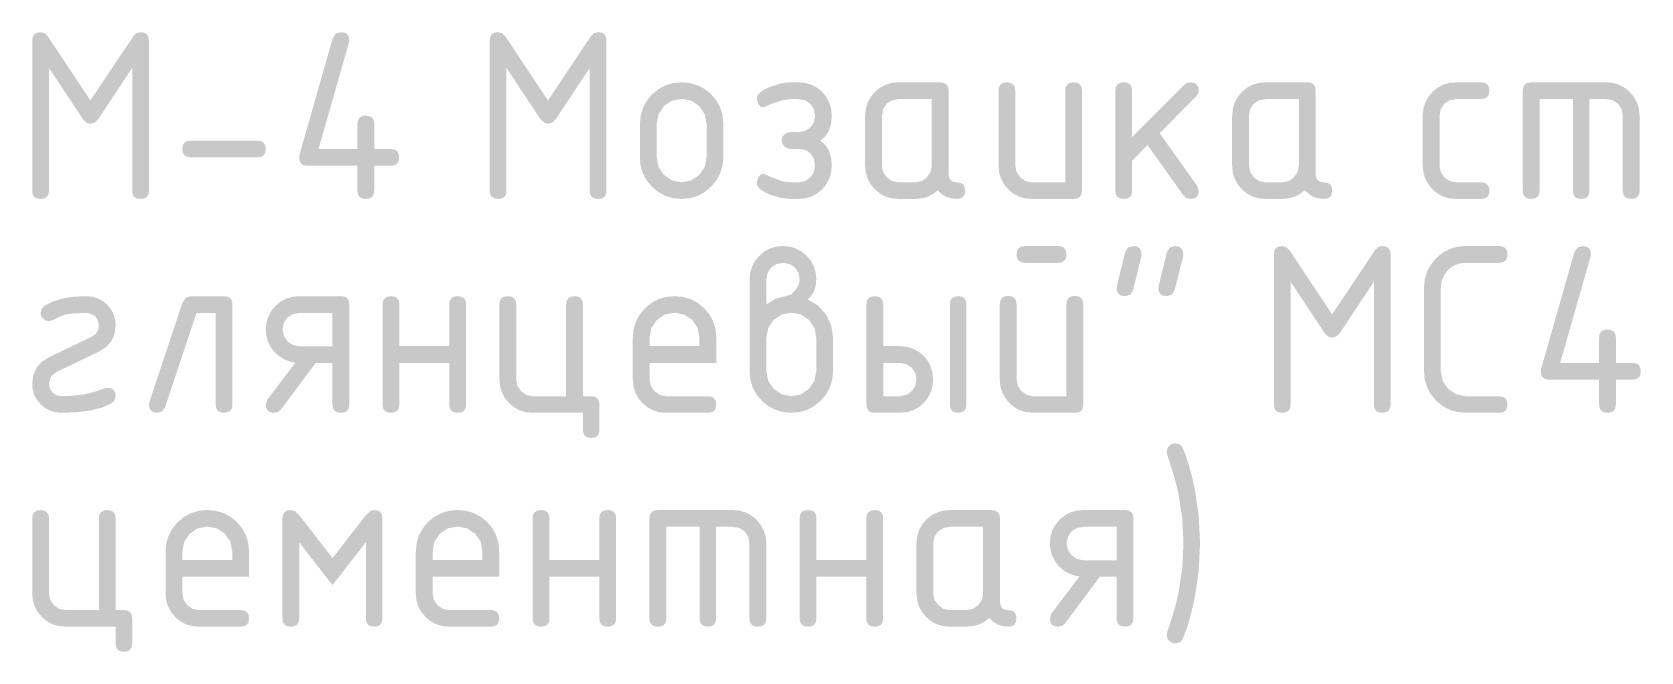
# Model space of a CAD drawing. Header units: millimetres. Extents: x 0 to 1189, y 0 to 841.
# Drawn here: x 1006.08 to 1035.3, y 689.85 to 701.1 of the extents above; entities that cross this region are included whole.
import ezdxf

# ---------------------------------------------------------------- set-up
doc = ezdxf.new("R2010")
doc.units = ezdxf.units.MM

msp = doc.modelspace()

# ---------------------------------------------------------------- hatches: boundary and pattern name
h = msp.add_hatch(color=7)
h.dxf.hatch_style = 2
h.paths.add_polyline_path([(1008.051, 701.096026), (1008.117878, 701.086517), (1008.165584, 701.057992), (1008.19417, 701.01045), (1008.203687, 700.94389), (1008.203687, 698.21758), (1008.19417, 698.151391), (1008.165584, 698.105201), (1008.117878, 698.078131), (1008.051, 698.069303), (1007.984441, 698.078131), (1007.936898, 698.105201), (1007.908373, 698.151391), (1007.898865, 698.21758), (1007.898865, 700.448348), (1007.284811, 699.521204), (1007.217838, 699.454713), (1007.140944, 699.432458), (1007.068114, 699.454713), (1007.001486, 699.521204), (1006.387432, 700.448348), (1006.387432, 698.21758), (1006.377924, 698.151391), (1006.349398, 698.105201), (1006.301856, 698.078131), (1006.235297, 698.069303), (1006.168419, 698.078131), (1006.120713, 698.105201), (1006.092127, 698.151391), (1006.08261, 698.21758), (1006.08261, 700.94389), (1006.092127, 701.01045), (1006.120713, 701.057992), (1006.168419, 701.086517), (1006.235297, 701.096026), (1006.308746, 701.077009), (1006.366486, 701.019958), (1007.140944, 699.855791), (1007.924221, 701.028226), (1007.978309, 701.079696)])
h = msp.add_hatch(color=7)
h.dxf.hatch_style = 2
h.paths.add_polyline_path([(1010.931792, 698.822814), (1010.936202, 698.865258), (1011.541437, 700.986334), (1011.595111, 701.068052), (1011.689713, 701.096026), (1011.756273, 701.086517), (1011.803815, 701.057992), (1011.83234, 701.01045), (1011.841849, 700.94389), (1011.833581, 700.901447), (1011.283468, 698.975501), (1011.990126, 698.975501), (1011.990126, 699.432458), (1011.999643, 699.498414), (1012.028229, 699.54463), (1012.075935, 699.571829), (1012.142812, 699.580735), (1012.209372, 699.571829), (1012.256914, 699.54463), (1012.285439, 699.498414), (1012.294948, 699.432458), (1012.294948, 698.975501), (1012.59977, 698.975501), (1012.664098, 698.965906), (1012.710495, 698.937191), (1012.738599, 698.889459), (1012.748047, 698.822814), (1012.738599, 698.756255), (1012.710495, 698.708712), (1012.664098, 698.680187), (1012.59977, 698.670679), (1012.294948, 698.670679), (1012.294948, 698.21758), (1012.285439, 698.151391), (1012.256914, 698.105201), (1012.209372, 698.078131), (1012.142812, 698.069303), (1012.075935, 698.078131), (1012.028229, 698.105201), (1011.999643, 698.151391), (1011.990126, 698.21758), (1011.990126, 698.670679), (1011.084479, 698.670679), (1011.017601, 698.680187), (1010.969895, 698.708712), (1010.94131, 698.756255)])
h = msp.add_hatch(color=7)
h.dxf.hatch_style = 2
h.paths.add_polyline_path([(1016.36091, 701.096026), (1016.427788, 701.086517), (1016.475494, 701.057992), (1016.50408, 701.01045), (1016.513597, 700.94389), (1016.513597, 698.21758), (1016.50408, 698.151391), (1016.475494, 698.105201), (1016.427788, 698.078131), (1016.36091, 698.069303), (1016.294351, 698.078131), (1016.246809, 698.105201), (1016.218283, 698.151391), (1016.208775, 698.21758), (1016.208775, 700.448348), (1015.594721, 699.521204), (1015.527748, 699.454713), (1015.450854, 699.432458), (1015.378024, 699.454713), (1015.311396, 699.521204), (1014.697342, 700.448348), (1014.697342, 698.21758), (1014.687834, 698.151391), (1014.659309, 698.105201), (1014.611766, 698.078131), (1014.545207, 698.069303), (1014.478329, 698.078131), (1014.430623, 698.105201), (1014.402038, 698.151391), (1014.39252, 698.21758), (1014.39252, 700.94389), (1014.402038, 701.01045), (1014.430623, 701.057992), (1014.478329, 701.086517), (1014.545207, 701.096026), (1014.618656, 701.077009), (1014.676396, 701.019958), (1015.450854, 699.855791), (1016.234131, 701.028226), (1016.288219, 701.079696)])
h = msp.add_hatch(color=7)
h.paths.add_polyline_path([(1017.119937, 698.822814), (1017.119937, 699.428048), (1017.133536, 699.580554), (1017.174576, 699.720813), (1017.243418, 699.849185), (1017.340423, 699.966034), (1017.456953, 700.062721), (1017.585162, 700.131399), (1017.725361, 700.172378), (1017.877858, 700.185969), (1018.030355, 700.172439), (1018.170553, 700.131881), (1018.298762, 700.064349), (1018.415293, 699.969893), (1018.512298, 699.853294), (1018.58114, 699.724602), (1018.622179, 699.583095), (1018.635779, 699.428048), (1018.635779, 698.822814), (1018.621499, 698.672858), (1018.579004, 698.533908), (1018.50881, 698.406018), (1018.411434, 698.289238), (1018.296514, 698.192551), (1018.168417, 698.123873), (1018.028434, 698.082894), (1017.877858, 698.069303), (1017.725361, 698.082894), (1017.585162, 698.123873), (1017.456953, 698.192551), (1017.340423, 698.289238), (1017.243418, 698.406018), (1017.174576, 698.533908), (1017.133536, 698.672858)])
h.paths.add_polyline_path([(1018.330957, 698.827224), (1018.330957, 699.432458), (1018.298642, 699.606022), (1018.199768, 699.754368), (1018.052869, 699.853242), (1017.877858, 699.885557), (1017.702847, 699.853242), (1017.555948, 699.754368), (1017.457074, 699.606022), (1017.424759, 699.432458), (1017.424759, 698.827224), (1017.457074, 698.650353), (1017.555948, 698.505314), (1017.702847, 698.404235), (1017.877858, 698.369715), (1018.052869, 698.404235), (1018.199768, 698.505314), (1018.298642, 698.651799)])
h = msp.add_hatch(color=7)
h.dxf.hatch_style = 2
h.paths.add_polyline_path([(1020.300036, 698.674537), (1020.280468, 698.80049), (1020.219559, 698.895023), (1020.143629, 698.949318), (1020.042067, 698.975501), (1019.847488, 698.975501), (1019.784856, 698.99059), (1019.741655, 699.021803), (1019.707066, 699.069965), (1019.694802, 699.127636), (1019.707066, 699.188959), (1019.741655, 699.237879), (1019.801048, 699.271986), (1019.889381, 699.284181), (1019.936234, 699.284181), (1019.986946, 699.279771), (1020.120822, 699.302096), (1020.219559, 699.369068), (1020.280468, 699.46374), (1020.300036, 699.580735), (1020.279986, 699.698006), (1020.2157, 699.79626), (1020.11717, 699.861028), (1019.999624, 699.881147), (1019.847488, 699.881147), (1019.707135, 699.86213), (1019.538256, 699.80508), (1019.457357, 699.7718), (1019.399557, 699.748029), (1019.365631, 699.733766), (1019.314463, 699.742034), (1019.275878, 699.783582), (1019.241703, 699.889416), (1019.257541, 699.948215), (1019.304748, 700.003862), (1019.382857, 700.056305), (1019.491403, 700.105492), (1019.682055, 700.166401), (1019.847488, 700.185969), (1019.999624, 700.185969), (1020.121787, 700.174885), (1020.234441, 700.141941), (1020.337588, 700.087603), (1020.431225, 700.012337), (1020.506724, 699.918699), (1020.561036, 699.815553), (1020.593851, 699.702898), (1020.604858, 699.580735), (1020.592085, 699.433121), (1020.553526, 699.30809), (1020.488819, 699.206107), (1020.397601, 699.127636), (1020.488819, 699.049165), (1020.553526, 698.947182), (1020.592085, 698.822151), (1020.604858, 698.674537), (1020.593851, 698.552374), (1020.561036, 698.439719), (1020.506724, 698.336573), (1020.431225, 698.242936), (1020.337588, 698.165808), (1020.234441, 698.111677), (1020.121787, 698.079767), (1019.999624, 698.069303), (1019.847488, 698.069303), (1019.678472, 698.08832), (1019.487545, 698.14537), (1019.379369, 698.194627), (1019.302612, 698.247552), (1019.256861, 698.304508), (1019.241703, 698.365857), (1019.275878, 698.47169), (1019.314945, 698.511584), (1019.360214, 698.52626), (1019.373917, 698.521506), (1019.408652, 698.507243), (1019.464781, 698.483472), (1019.542666, 698.450192), (1019.707686, 698.389283), (1019.847488, 698.369715), (1019.999624, 698.369715), (1020.11717, 698.392039), (1020.2157, 698.459012), (1020.278539, 698.557266)])
h = msp.add_hatch(color=7)
h.paths.add_polyline_path([(1022.422017, 699.881147), (1021.816783, 699.881147), (1021.699029, 699.859374), (1021.600706, 699.79626), (1021.537592, 699.698006), (1021.515819, 699.580735), (1021.515819, 698.674537), (1021.538143, 698.55892), (1021.605116, 698.459012), (1021.702888, 698.392039), (1021.816783, 698.369715), (1022.121053, 698.369715), (1022.236602, 698.392039), (1022.33272, 698.459012), (1022.399693, 698.557266), (1022.422017, 698.674537)])
h.paths.add_polyline_path([(1023.027251, 698.21758), (1023.017803, 698.151391), (1022.9897, 698.105201), (1022.943303, 698.078131), (1022.878974, 698.069303), (1022.776578, 698.07888), (1022.684878, 698.107888), (1022.60341, 698.156739), (1022.531709, 698.225848), (1022.442042, 698.156739), (1022.343951, 698.107888), (1022.237076, 698.07888), (1022.121053, 698.069303), (1021.816783, 698.069303), (1021.69437, 698.079767), (1021.582034, 698.111677), (1021.480137, 698.165808), (1021.38904, 698.242936), (1021.311223, 698.335953), (1021.255577, 698.438066), (1021.222151, 698.550514), (1021.210997, 698.674537), (1021.210997, 699.580735), (1021.222151, 699.702898), (1021.255577, 699.815553), (1021.311223, 699.918699), (1021.38904, 700.012337), (1021.480137, 700.087603), (1021.582034, 700.141941), (1021.69437, 700.174885), (1021.816783, 700.185969), (1022.574152, 700.185969), (1022.64103, 700.176521), (1022.688736, 700.148418), (1022.717322, 700.102021), (1022.726839, 700.037692), (1022.726839, 698.522402), (1022.736348, 698.455524), (1022.764873, 698.407818), (1022.812415, 698.379232), (1022.878974, 698.369715), (1022.943303, 698.360207), (1022.9897, 698.331681), (1023.017803, 698.284139)])
h = msp.add_hatch(color=7)
h.dxf.hatch_style = 2
h.paths.add_polyline_path([(1025.149313, 700.037692), (1025.149313, 698.21758), (1025.139795, 698.151391), (1025.11121, 698.105201), (1025.063504, 698.078131), (1024.996626, 698.069303), (1024.239256, 698.069303), (1024.116843, 698.079767), (1024.004507, 698.111677), (1023.90261, 698.165808), (1023.811513, 698.242936), (1023.733697, 698.335953), (1023.67805, 698.438066), (1023.644624, 698.550514), (1023.633471, 698.674537), (1023.633471, 700.037692), (1023.642988, 700.102021), (1023.671573, 700.148418), (1023.719279, 700.176521), (1023.786157, 700.185969), (1023.852716, 700.176521), (1023.900259, 700.148418), (1023.928784, 700.102021), (1023.938293, 700.037692), (1023.938293, 698.674537), (1023.960617, 698.55892), (1024.027589, 698.459012), (1024.125361, 698.392039), (1024.239256, 698.369715), (1024.84449, 698.369715), (1024.84449, 700.037692), (1024.853999, 700.102021), (1024.882524, 700.148418), (1024.930067, 700.176521), (1024.996626, 700.185969), (1025.063504, 700.176521), (1025.11121, 700.148418), (1025.139795, 700.102021)])
h = msp.add_hatch(color=7)
h.dxf.hatch_style = 2
h.paths.add_polyline_path([(1026.060058, 699.191026), (1027.012558, 700.143526), (1027.059067, 700.17591), (1027.118392, 700.185969), (1027.18527, 700.176521), (1027.232976, 700.148418), (1027.261561, 700.102021), (1027.271078, 700.037692), (1027.258814, 699.980022), (1027.224225, 699.931859), (1026.559459, 699.263235), (1027.241313, 698.306325), (1027.271078, 698.21758), (1027.261561, 698.151391), (1027.232976, 698.105201), (1027.18527, 698.078131), (1027.118392, 698.069303), (1027.045494, 698.085081), (1026.991612, 698.132692), (1026.339525, 699.047159), (1026.060058, 698.763834), (1026.060058, 698.21758), (1026.05055, 698.151391), (1026.022025, 698.105201), (1025.974482, 698.078131), (1025.907923, 698.069303), (1025.841045, 698.078131), (1025.793339, 698.105201), (1025.764753, 698.151391), (1025.755236, 698.21758), (1025.755236, 700.037692), (1025.764753, 700.102021), (1025.793339, 700.148418), (1025.841045, 700.176521), (1025.907923, 700.185969), (1025.974482, 700.176521), (1026.022025, 700.148418), (1026.05055, 700.102021), (1026.060058, 700.037692)])
h = msp.add_hatch(color=7)
h.paths.add_polyline_path([(1029.088022, 699.881147), (1028.482788, 699.881147), (1028.365034, 699.859374), (1028.266711, 699.79626), (1028.203597, 699.698006), (1028.181824, 699.580735), (1028.181824, 698.674537), (1028.204149, 698.55892), (1028.271121, 698.459012), (1028.368893, 698.392039), (1028.482788, 698.369715), (1028.787059, 698.369715), (1028.902607, 698.392039), (1028.998725, 698.459012), (1029.065698, 698.557266), (1029.088022, 698.674537)])
h.paths.add_polyline_path([(1029.693257, 698.21758), (1029.683808, 698.151391), (1029.655705, 698.105201), (1029.609308, 698.078131), (1029.54498, 698.069303), (1029.442583, 698.07888), (1029.350883, 698.107888), (1029.269415, 698.156739), (1029.197714, 698.225848), (1029.108047, 698.156739), (1029.009956, 698.107888), (1028.903081, 698.07888), (1028.787059, 698.069303), (1028.482788, 698.069303), (1028.360375, 698.079767), (1028.248039, 698.111677), (1028.146142, 698.165808), (1028.055045, 698.242936), (1027.977229, 698.335953), (1027.921582, 698.438066), (1027.888156, 698.550514), (1027.877002, 698.674537), (1027.877002, 699.580735), (1027.888156, 699.702898), (1027.921582, 699.815553), (1027.977229, 699.918699), (1028.055045, 700.012337), (1028.146142, 700.087603), (1028.248039, 700.141941), (1028.360375, 700.174885), (1028.482788, 700.185969), (1029.240158, 700.185969), (1029.307036, 700.176521), (1029.354741, 700.148418), (1029.383327, 700.102021), (1029.392844, 700.037692), (1029.392844, 698.522402), (1029.402353, 698.455524), (1029.430878, 698.407818), (1029.47842, 698.379232), (1029.54498, 698.369715), (1029.609308, 698.360207), (1029.655705, 698.331681), (1029.683808, 698.284139)])
h = msp.add_hatch(color=7)
h.dxf.hatch_style = 2
h.paths.add_polyline_path([(1031.64313, 699.580735), (1031.64313, 698.674537), (1031.665454, 698.55892), (1031.732427, 698.459012), (1031.830199, 698.392039), (1031.944094, 698.369715), (1032.396641, 698.369715), (1032.463519, 698.360207), (1032.511225, 698.331681), (1032.539811, 698.284139), (1032.549328, 698.21758), (1032.539811, 698.151391), (1032.511225, 698.105201), (1032.463519, 698.078131), (1032.396641, 698.069303), (1031.944094, 698.069303), (1031.821681, 698.079767), (1031.709345, 698.111677), (1031.607448, 698.165808), (1031.516351, 698.242936), (1031.438535, 698.335953), (1031.382888, 698.438066), (1031.349462, 698.550514), (1031.338308, 698.674537), (1031.338308, 699.580735), (1031.349462, 699.702898), (1031.382888, 699.815553), (1031.438535, 699.918699), (1031.516351, 700.012337), (1031.607448, 700.087603), (1031.709345, 700.141941), (1031.821681, 700.174885), (1031.944094, 700.185969), (1032.396641, 700.185969), (1032.463519, 700.176461), (1032.511225, 700.147936), (1032.539811, 700.100393), (1032.549328, 700.033834), (1032.539811, 699.966956), (1032.511225, 699.91925), (1032.463519, 699.890664), (1032.396641, 699.881147), (1031.944094, 699.881147), (1031.82634, 699.859374), (1031.728017, 699.79626), (1031.664903, 699.698006)])
h = msp.add_hatch(color=7)
h.dxf.hatch_style = 2
h.paths.add_polyline_path([(1033.307818, 700.185969), (1034.670973, 700.185969), (1034.792447, 700.174885), (1034.903586, 700.141941), (1035.005216, 700.087603), (1035.098165, 700.012337), (1035.175981, 699.918699), (1035.231628, 699.815553), (1035.265054, 699.702898), (1035.276207, 699.580735), (1035.276207, 698.21758), (1035.26669, 698.151391), (1035.238105, 698.105201), (1035.190399, 698.078131), (1035.123521, 698.069303), (1035.056962, 698.078131), (1035.009419, 698.105201), (1034.980894, 698.151391), (1034.971385, 698.21758), (1034.971385, 699.580735), (1034.949612, 699.698006), (1034.886498, 699.79626), (1034.788244, 699.861028), (1034.670973, 699.881147), (1034.366151, 699.881147), (1034.366151, 698.21758), (1034.356634, 698.151391), (1034.328048, 698.105201), (1034.280342, 698.078131), (1034.213464, 698.069303), (1034.149368, 698.078131), (1034.102946, 698.105201), (1034.074713, 698.151391), (1034.065187, 698.21758), (1034.065187, 699.881147), (1033.459953, 699.881147), (1033.459953, 698.21758), (1033.450445, 698.151391), (1033.421919, 698.105201), (1033.374377, 698.078131), (1033.307818, 698.069303), (1033.24094, 698.078131), (1033.193234, 698.105201), (1033.164648, 698.151391), (1033.155131, 698.21758), (1033.155131, 700.037692), (1033.164648, 700.102021), (1033.193234, 700.148418), (1033.24094, 700.176521)])
h = msp.add_hatch(color=7)
h.dxf.hatch_style = 2
h.paths.add_polyline_path([(1010.173182, 698.822814), (1008.962713, 698.822814), (1008.895835, 698.832331), (1008.848129, 698.860917), (1008.819544, 698.908623), (1008.810027, 698.975501), (1008.819544, 699.04206), (1008.848129, 699.089602), (1008.895835, 699.118128), (1008.962713, 699.127636), (1010.173182, 699.127636), (1010.24006, 699.118128), (1010.287766, 699.089602), (1010.316352, 699.04206), (1010.325869, 698.975501), (1010.316352, 698.908623), (1010.287766, 698.860917), (1010.24006, 698.832331)])
h = msp.add_hatch(color=7)
h.paths.add_polyline_path([(1019.417492, 696.155365), (1019.601391, 696.26609), (1019.769167, 696.303642), (1019.860531, 696.331133), (1019.9428, 696.409475), (1020.003227, 696.508969), (1020.022726, 696.608464), (1020.000678, 696.72601), (1019.933981, 696.82454), (1019.835727, 696.888825), (1019.718456, 696.908876), (1019.600702, 696.887172), (1019.502379, 696.82454), (1019.439265, 696.72601), (1019.417492, 696.608464)])
h.paths.add_polyline_path([(1020.171003, 696.24411), (1020.358968, 696.130078), (1020.505591, 695.965195), (1020.597231, 695.765518), (1020.628512, 695.55013), (1020.628512, 694.940486), (1020.614232, 694.78991), (1020.571737, 694.649927), (1020.501543, 694.52183), (1020.404167, 694.40691), (1020.289248, 694.310223), (1020.16115, 694.241545), (1020.021168, 694.200566), (1019.870591, 694.186975), (1019.718094, 694.200566), (1019.577896, 694.241545), (1019.449686, 694.310223), (1019.333156, 694.40691), (1019.236151, 694.52369), (1019.167309, 694.65158), (1019.12627, 694.79053), (1019.11267, 694.940486), (1019.11267, 696.608464), (1019.123823, 696.730627), (1019.15725, 696.843281), (1019.212896, 696.946427), (1019.290713, 697.040065), (1019.38367, 697.115564), (1019.48536, 697.169876), (1019.596663, 697.202691), (1019.718456, 697.213698), (1019.840619, 697.202631), (1019.953273, 697.169394), (1020.056419, 697.113937), (1020.150057, 697.036207), (1020.225324, 696.9448), (1020.279662, 696.842799), (1020.312605, 696.730566), (1020.32369, 696.608464), (1020.314173, 696.499676), (1020.285587, 696.402516), (1020.237881, 696.317241)])
h.paths.add_polyline_path([(1020.32369, 694.944896), (1020.32369, 695.55013), (1020.291375, 695.723694), (1020.192501, 695.87204), (1020.045602, 695.970914), (1019.870591, 696.003229), (1019.69558, 695.970914), (1019.548681, 695.87204), (1019.449807, 695.723694), (1019.417492, 695.55013), (1019.417492, 694.944896), (1019.449807, 694.768025), (1019.548681, 694.622986), (1019.69558, 694.521907), (1019.870591, 694.487387), (1020.045602, 694.521907), (1020.192501, 694.622986), (1020.291375, 694.769472)])
h = msp.add_hatch(color=7)
h.paths.add_polyline_path([(1025.172337, 696.155365), (1025.172337, 694.335252), (1025.16282, 694.269063), (1025.134234, 694.222873), (1025.086528, 694.195803), (1025.01965, 694.186975), (1024.262281, 694.186975), (1024.139868, 694.197439), (1024.027532, 694.22935), (1023.925634, 694.283481), (1023.834537, 694.360608), (1023.756721, 694.454245), (1023.701074, 694.557392), (1023.667648, 694.670046), (1023.656495, 694.792209), (1023.656495, 696.155365), (1023.666012, 696.222243), (1023.694598, 696.269949), (1023.742304, 696.298534), (1023.809182, 696.308051), (1023.875741, 696.298534), (1023.923283, 696.269949), (1023.951809, 696.222243), (1023.961317, 696.155365), (1023.961317, 694.792209), (1023.983641, 694.677074), (1024.050614, 694.580543), (1024.148386, 694.510194), (1024.262281, 694.487387), (1024.867515, 694.487387), (1024.867515, 696.155365), (1024.877023, 696.222243), (1024.905549, 696.269949), (1024.953091, 696.298534), (1025.01965, 696.308051), (1025.086528, 696.298534), (1025.134234, 696.269949), (1025.16282, 696.222243)])
h.paths.add_polyline_path([(1024.714828, 696.908876), (1024.109594, 696.908876), (1024.045265, 696.918393), (1023.998869, 696.946979), (1023.970765, 696.994685), (1023.961317, 697.061563), (1023.970765, 697.128122), (1023.998869, 697.175664), (1024.045265, 697.20419), (1024.109594, 697.213698), (1024.714828, 697.213698), (1024.781706, 697.20419), (1024.829412, 697.175664), (1024.857998, 697.128122), (1024.867515, 697.061563), (1024.857998, 696.994685), (1024.829412, 696.946979), (1024.781706, 696.918393)])
h = msp.add_hatch(color=7)
h.paths.add_polyline_path([(1026.082876, 697.213698), (1026.147204, 697.20425), (1026.193601, 697.176146), (1026.221704, 697.12975), (1026.231153, 697.065421), (1026.226743, 697.027387), (1026.079017, 696.417743), (1026.026996, 696.332167), (1025.93074, 696.303642), (1025.863862, 696.31315), (1025.816156, 696.341675), (1025.787571, 696.389218), (1025.778054, 696.455777), (1025.787631, 696.503586), (1025.816639, 696.626998), (1025.86549, 696.825754), (1025.934599, 697.099596), (1025.984966, 697.185173)])
h.paths.add_polyline_path([(1026.836387, 697.213698), (1026.903265, 697.20425), (1026.950971, 697.176146), (1026.979557, 697.12975), (1026.989074, 697.065421), (1026.984664, 697.023529), (1026.832528, 696.417743), (1026.782643, 696.332167), (1026.68811, 696.303642), (1026.621551, 696.31315), (1026.574009, 696.341675), (1026.545483, 696.389218), (1026.535975, 696.455777), (1026.545552, 696.503586), (1026.57456, 696.626998), (1026.623411, 696.825754), (1026.69252, 697.099596), (1026.742336, 697.185173)])
h = msp.add_hatch(color=7)
h.dxf.hatch_style = 2
h.paths.add_polyline_path([(1030.602545, 697.213698), (1030.669422, 697.20419), (1030.717128, 697.175664), (1030.745714, 697.128122), (1030.755231, 697.061563), (1030.755231, 694.335252), (1030.745714, 694.269063), (1030.717128, 694.222873), (1030.669422, 694.195803), (1030.602545, 694.186975), (1030.535985, 694.195803), (1030.488443, 694.222873), (1030.459918, 694.269063), (1030.450409, 694.335252), (1030.450409, 696.56602), (1029.836355, 695.638876), (1029.769383, 695.572386), (1029.692488, 695.55013), (1029.619659, 695.572386), (1029.553031, 695.638876), (1028.938977, 696.56602), (1028.938977, 694.335252), (1028.929468, 694.269063), (1028.900943, 694.222873), (1028.853401, 694.195803), (1028.786841, 694.186975), (1028.719963, 694.195803), (1028.672258, 694.222873), (1028.643672, 694.269063), (1028.634155, 694.335252), (1028.634155, 697.061563), (1028.643672, 697.128122), (1028.672258, 697.175664), (1028.719963, 697.20419), (1028.786841, 697.213698), (1028.860291, 697.194681), (1028.918031, 697.13763), (1029.692488, 695.973464), (1030.475765, 697.145898), (1030.529853, 697.197368)])
h = msp.add_hatch(color=7)
h.dxf.hatch_style = 2
h.paths.add_polyline_path([(1032.724519, 697.213698), (1032.791397, 697.20419), (1032.839103, 697.175664), (1032.867689, 697.128122), (1032.877206, 697.061563), (1032.867689, 696.994685), (1032.839103, 696.946979), (1032.791397, 696.918393), (1032.724519, 696.908876), (1032.119285, 696.908876), (1031.997019, 696.895294), (1031.890668, 696.853961), (1031.800235, 696.784), (1031.725717, 696.684531), (1031.680035, 696.576562), (1031.666186, 696.455777), (1031.666186, 694.944896), (1031.698501, 694.769472), (1031.797375, 694.622986), (1031.944274, 694.521907), (1032.119285, 694.487387), (1032.724519, 694.487387), (1032.791397, 694.477879), (1032.839103, 694.449353), (1032.867689, 694.401811), (1032.877206, 694.335252), (1032.867689, 694.269063), (1032.839103, 694.222873), (1032.791397, 694.195803), (1032.724519, 694.186975), (1032.119285, 694.186975), (1031.966788, 694.200566), (1031.82659, 694.241545), (1031.69838, 694.310223), (1031.58185, 694.40691), (1031.484845, 694.52369), (1031.416003, 694.65158), (1031.374963, 694.79053), (1031.361364, 694.940486), (1031.361364, 696.455777), (1031.374963, 696.608283), (1031.416003, 696.748541), (1031.484845, 696.876914), (1031.58185, 696.993763), (1031.69838, 697.090682), (1031.82659, 697.159334), (1031.966788, 697.200185), (1032.119285, 697.213698)])
h = msp.add_hatch(color=7)
h.dxf.hatch_style = 2
h.paths.add_polyline_path([(1033.482923, 694.940486), (1033.487332, 694.98293), (1034.092567, 697.104006), (1034.146241, 697.185724), (1034.240844, 697.213698), (1034.307403, 697.20419), (1034.354945, 697.175664), (1034.383471, 697.128122), (1034.392979, 697.061563), (1034.384711, 697.019119), (1033.834598, 695.093173), (1034.541256, 695.093173), (1034.541256, 695.55013), (1034.550773, 695.616087), (1034.579359, 695.662303), (1034.627065, 695.689502), (1034.693943, 695.698407), (1034.760502, 695.689502), (1034.808044, 695.662303), (1034.83657, 695.616087), (1034.846078, 695.55013), (1034.846078, 695.093173), (1035.1509, 695.093173), (1035.215229, 695.083578), (1035.261625, 695.054863), (1035.289729, 695.007132), (1035.299177, 694.940486), (1035.289729, 694.873927), (1035.261625, 694.826385), (1035.215229, 694.797859), (1035.1509, 694.788351), (1034.846078, 694.788351), (1034.846078, 694.335252), (1034.83657, 694.269063), (1034.808044, 694.222873), (1034.760502, 694.195803), (1034.693943, 694.186975), (1034.627065, 694.195803), (1034.579359, 694.222873), (1034.550773, 694.269063), (1034.541256, 694.335252), (1034.541256, 694.788351), (1033.635609, 694.788351), (1033.568731, 694.797859), (1033.521025, 694.826385), (1033.49244, 694.873927)])
h = msp.add_hatch(color=7)
h.dxf.hatch_style = 2
h.paths.add_polyline_path([(1007.445766, 694.640074), (1007.512644, 694.630557), (1007.56035, 694.601971), (1007.588935, 694.554265), (1007.598452, 694.487387), (1007.576679, 694.411802), (1007.513565, 694.352339), (1007.347779, 694.279992), (1007.142253, 694.228316), (1006.896936, 694.19731), (1006.611777, 694.186975), (1006.507201, 694.196483), (1006.409757, 694.225009), (1006.320167, 694.272551), (1006.239155, 694.33911), (1006.170047, 694.420191), (1006.121195, 694.510263), (1006.092188, 694.609016), (1006.08261, 694.716142), (1006.101713, 694.869965), (1006.158954, 695.001258), (1006.254228, 695.109606), (1006.387432, 695.194596), (1007.170709, 695.571076), (1007.223867, 695.607043), (1007.262349, 695.652105), (1007.285741, 695.707502), (1007.29363, 695.774475), (1007.277645, 695.861153), (1007.23024, 695.93543), (1007.154311, 695.983041), (1007.069286, 695.99882), (1006.84315, 695.991998), (1006.683986, 695.969054), (1006.576017, 695.931158), (1006.455232, 695.86763), (1006.387432, 695.850543), (1006.329761, 695.860602), (1006.281599, 695.892986), (1006.245839, 695.944249), (1006.235297, 695.99882), (1006.254865, 696.074474), (1006.315774, 696.134418), (1006.462501, 696.208996), (1006.636719, 696.261818), (1006.838843, 696.293246), (1007.069286, 696.303642), (1007.173861, 696.294133), (1007.271306, 696.265608), (1007.360896, 696.218065), (1007.441907, 696.151506), (1007.511016, 696.068798), (1007.559867, 695.978907), (1007.588875, 695.881058), (1007.598452, 695.774475), (1007.579349, 695.620651), (1007.522109, 695.489359), (1007.426835, 695.381011), (1007.29363, 695.29602), (1006.514763, 694.923398), (1006.419265, 694.840647), (1006.387432, 694.716142), (1006.403418, 694.629463), (1006.450822, 694.555187), (1006.525098, 694.505371), (1006.611777, 694.487387), (1006.826975, 694.496164), (1007.027807, 694.522458), (1007.214376, 694.56622), (1007.386786, 694.627396)])
h = msp.add_hatch(color=7)
h.dxf.hatch_style = 2
h.paths.add_polyline_path([(1008.96209, 696.303642), (1009.567324, 696.303642), (1009.634202, 696.294193), (1009.681908, 696.26609), (1009.710494, 696.219693), (1009.720011, 696.155365), (1009.720011, 694.335252), (1009.710494, 694.269063), (1009.681908, 694.222873), (1009.634202, 694.195803), (1009.567324, 694.186975), (1009.500765, 694.195803), (1009.453223, 694.222873), (1009.424697, 694.269063), (1009.415189, 694.335252), (1009.415189, 695.99882), (1009.067923, 695.99882), (1008.496313, 694.288398), (1008.445601, 694.212262), (1008.356856, 694.186975), (1008.289978, 694.196483), (1008.242272, 694.225009), (1008.213686, 694.272551), (1008.204169, 694.33911), (1008.212988, 694.385964), (1008.809955, 696.180721), (1008.869899, 696.274014)])
h = msp.add_hatch(color=7)
h.paths.add_polyline_path([(1010.863714, 695.097031), (1010.753359, 695.121147), (1010.65184, 695.161799), (1010.559934, 695.219815), (1010.478414, 695.29602), (1010.411536, 695.385248), (1010.36383, 695.481504), (1010.335245, 695.585615), (1010.325728, 695.698407), (1010.336881, 695.82057), (1010.370307, 695.933225), (1010.425954, 696.036371), (1010.50377, 696.130009), (1010.594867, 696.205275), (1010.696764, 696.259613), (1010.8091, 696.292557), (1010.931513, 696.303642), (1011.688883, 696.303642), (1011.755761, 696.294193), (1011.803467, 696.26609), (1011.832053, 696.219693), (1011.84157, 696.155365), (1011.84157, 694.335252), (1011.832053, 694.269063), (1011.803467, 694.222873), (1011.755761, 694.195803), (1011.688883, 694.186975), (1011.622324, 694.195803), (1011.574781, 694.222873), (1011.546256, 694.269063), (1011.536748, 694.335252), (1011.536748, 695.093173), (1011.231926, 695.093173), (1010.600784, 694.246506), (1010.546007, 694.200824), (1010.478414, 694.186975), (1010.411536, 694.195803), (1010.36383, 694.222873), (1010.335245, 694.269063), (1010.325728, 694.335252), (1010.355493, 694.428407)])
h.paths.add_polyline_path([(1010.63055, 695.698407), (1010.652874, 695.582307), (1010.719847, 695.482331), (1010.817618, 695.41584), (1010.931513, 695.393585), (1011.536748, 695.393585), (1011.536748, 695.99882), (1010.931513, 695.99882), (1010.81376, 695.977047), (1010.715437, 695.913932), (1010.652323, 695.815678)])
h = msp.add_hatch(color=7)
h.dxf.hatch_style = 2
h.paths.add_polyline_path([(1012.752108, 695.093173), (1012.752108, 694.335252), (1012.7426, 694.269063), (1012.714075, 694.222873), (1012.666532, 694.195803), (1012.599973, 694.186975), (1012.533095, 694.195803), (1012.485389, 694.222873), (1012.456803, 694.269063), (1012.447286, 694.335252), (1012.447286, 696.155365), (1012.456803, 696.219693), (1012.485389, 696.26609), (1012.533095, 696.294193), (1012.599973, 696.303642), (1012.666532, 696.294193), (1012.714075, 696.26609), (1012.7426, 696.219693), (1012.752108, 696.155365), (1012.752108, 695.397444), (1013.658306, 695.397444), (1013.658306, 696.155365), (1013.667815, 696.219693), (1013.69634, 696.26609), (1013.743882, 696.294193), (1013.810442, 696.303642), (1013.87732, 696.294193), (1013.925026, 696.26609), (1013.953611, 696.219693), (1013.963128, 696.155365), (1013.963128, 694.335252), (1013.953611, 694.269063), (1013.925026, 694.222873), (1013.87732, 694.195803), (1013.810442, 694.186975), (1013.743882, 694.195803), (1013.69634, 694.222873), (1013.667815, 694.269063), (1013.658306, 694.335252), (1013.658306, 695.093173)])
h = msp.add_hatch(color=7)
h.dxf.hatch_style = 2
h.paths.add_polyline_path([(1016.236822, 694.487387), (1016.301151, 694.477939), (1016.347548, 694.449836), (1016.375651, 694.403439), (1016.385099, 694.33911), (1016.385099, 693.882153), (1016.375651, 693.815594), (1016.347548, 693.768051), (1016.301151, 693.739526), (1016.236822, 693.730017), (1016.170263, 693.739526), (1016.122721, 693.768051), (1016.094196, 693.815594), (1016.084687, 693.882153), (1016.084687, 694.186975), (1015.174631, 694.186975), (1015.052218, 694.197439), (1014.939882, 694.22935), (1014.837985, 694.283481), (1014.746888, 694.360608), (1014.669071, 694.454245), (1014.613425, 694.557392), (1014.579999, 694.670046), (1014.568845, 694.792209), (1014.568845, 696.155365), (1014.578362, 696.219693), (1014.606948, 696.26609), (1014.654654, 696.294193), (1014.721532, 696.303642), (1014.788091, 696.294193), (1014.835633, 696.26609), (1014.864159, 696.219693), (1014.873667, 696.155365), (1014.873667, 694.792209), (1014.895991, 694.676592), (1014.962964, 694.576684), (1015.060736, 694.509711), (1015.174631, 694.487387), (1015.779865, 694.487387), (1015.779865, 696.155365), (1015.789373, 696.219693), (1015.817899, 696.26609), (1015.865441, 696.294193), (1015.932, 696.303642), (1015.998878, 696.294193), (1016.046584, 696.26609), (1016.07517, 696.219693), (1016.084687, 696.155365), (1016.084687, 694.487387)])
h = msp.add_hatch(color=7)
h.paths.add_polyline_path([(1017.749032, 696.003229), (1017.574021, 695.970914), (1017.427123, 695.87204), (1017.328248, 695.725141), (1017.295933, 695.55013), (1017.295933, 695.397444), (1018.202131, 695.397444), (1018.202131, 695.55013), (1018.169816, 695.725141), (1018.070942, 695.87204), (1017.924043, 695.970914)])
h.paths.add_polyline_path([(1017.295933, 695.093173), (1017.295933, 694.792209), (1017.318258, 694.676592), (1017.38523, 694.576684), (1017.483002, 694.509711), (1017.596897, 694.487387), (1018.354267, 694.487387), (1018.421145, 694.477879), (1018.468851, 694.449353), (1018.497436, 694.401811), (1018.506953, 694.335252), (1018.497436, 694.269063), (1018.468851, 694.222873), (1018.421145, 694.195803), (1018.354267, 694.186975), (1017.596897, 694.186975), (1017.474484, 694.197439), (1017.362148, 694.22935), (1017.260251, 694.283481), (1017.169154, 694.360608), (1017.091338, 694.453625), (1017.035691, 694.555738), (1017.002265, 694.668186), (1016.991111, 694.792209), (1016.991111, 695.545721), (1017.004711, 695.698226), (1017.045751, 695.838485), (1017.114592, 695.966858), (1017.211597, 696.083707), (1017.328128, 696.180393), (1017.456337, 696.249071), (1017.596535, 696.290051), (1017.749032, 696.303642), (1017.901529, 696.290111), (1018.041728, 696.249554), (1018.169937, 696.182021), (1018.286467, 696.087565), (1018.383472, 695.971035), (1018.452314, 695.842826), (1018.493354, 695.702627), (1018.506953, 695.55013), (1018.506953, 695.093173)])
h = msp.add_hatch(color=7)
h.paths.add_polyline_path([(1022.445249, 694.792209), (1022.434164, 694.670046), (1022.40122, 694.557392), (1022.346883, 694.454245), (1022.271616, 694.360608), (1022.177978, 694.283481), (1022.074832, 694.22935), (1021.962177, 694.197439), (1021.840014, 694.186975), (1021.386915, 694.186975), (1021.320037, 694.195803), (1021.272331, 694.222873), (1021.243746, 694.269063), (1021.234229, 694.335252), (1021.234229, 696.155365), (1021.243746, 696.219693), (1021.272331, 696.26609), (1021.320037, 696.294193), (1021.386915, 696.303642), (1021.453475, 696.294193), (1021.501017, 696.26609), (1021.529542, 696.219693), (1021.539051, 696.155365), (1021.539051, 695.397444), (1021.840014, 695.397444), (1021.962177, 695.386445), (1022.074832, 695.353691), (1022.177978, 695.299543), (1022.271616, 695.224362), (1022.346883, 695.130638), (1022.40122, 695.027303), (1022.434164, 694.914458)])
h.paths.add_polyline_path([(1022.144285, 694.792209), (1022.122237, 694.909756), (1022.055539, 695.008286), (1021.957285, 695.0714), (1021.840014, 695.093173), (1021.539051, 695.093173), (1021.539051, 694.487387), (1021.840014, 694.487387), (1021.957285, 694.509711), (1022.055539, 694.576684), (1022.122237, 694.674938)])
h.paths.add_polyline_path([(1022.750071, 696.155365), (1022.759579, 696.219693), (1022.788105, 696.26609), (1022.835647, 696.294193), (1022.902206, 696.303642), (1022.966535, 696.294193), (1023.012931, 696.26609), (1023.041035, 696.219693), (1023.050483, 696.155365), (1023.050483, 694.335252), (1023.041035, 694.269063), (1023.012931, 694.222873), (1022.966535, 694.195803), (1022.902206, 694.186975), (1022.835647, 694.195803), (1022.788105, 694.222873), (1022.759579, 694.269063), (1022.750071, 694.335252)])
h = msp.add_hatch(color=7)
h.dxf.hatch_style = 2
h.paths.add_polyline_path([(1026.993092, 691.816079), (1026.970286, 692.272761), (1026.899937, 692.726136), (1026.868319, 692.865025), (1026.823938, 693.027788), (1026.766844, 693.214323), (1026.69709, 693.424526), (1026.68827, 693.479647), (1026.700535, 693.539523), (1026.735123, 693.58989), (1026.784939, 693.621792), (1026.840957, 693.631782), (1026.923915, 693.61497), (1026.972146, 693.560124), (1027.033245, 693.412545), (1027.090519, 693.237319), (1027.144694, 693.035118), (1027.196491, 692.806613), (1027.269044, 692.314447), (1027.294056, 691.816079), (1027.269044, 691.317505), (1027.196491, 690.825546), (1027.144694, 690.596895), (1027.090519, 690.394082), (1027.033245, 690.217521), (1026.972146, 690.067624), (1026.923915, 690.016155), (1026.840957, 689.999825), (1026.786386, 690.009885), (1026.735123, 690.042269), (1026.700535, 690.093532), (1026.68827, 690.148102), (1026.69709, 690.203223), (1026.766844, 690.415898), (1026.823938, 690.603612), (1026.868319, 690.766832), (1026.899937, 690.906023), (1026.970286, 691.359397)])
h = msp.add_hatch(color=7)
h.dxf.hatch_style = 2
h.paths.add_polyline_path([(1007.750588, 690.605059), (1007.814916, 690.595611), (1007.861313, 690.567508), (1007.889416, 690.521111), (1007.898865, 690.456782), (1007.898865, 689.999825), (1007.889416, 689.933266), (1007.861313, 689.885723), (1007.814916, 689.857198), (1007.750588, 689.84769), (1007.684028, 689.857198), (1007.636486, 689.885723), (1007.607961, 689.933266), (1007.598452, 689.999825), (1007.598452, 690.304647), (1006.688396, 690.304647), (1006.565983, 690.315112), (1006.453647, 690.347022), (1006.35175, 690.401153), (1006.260653, 690.47828), (1006.182837, 690.571918), (1006.12719, 690.675064), (1006.093764, 690.787718), (1006.08261, 690.909881), (1006.08261, 692.273037), (1006.092127, 692.337365), (1006.120713, 692.383762), (1006.168419, 692.411866), (1006.235297, 692.421314), (1006.301856, 692.411866), (1006.349398, 692.383762), (1006.377924, 692.337365), (1006.387432, 692.273037), (1006.387432, 690.909881), (1006.409757, 690.794264), (1006.476729, 690.694356), (1006.574501, 690.627384), (1006.688396, 690.605059), (1007.29363, 690.605059), (1007.29363, 692.273037), (1007.303139, 692.337365), (1007.331664, 692.383762), (1007.379206, 692.411866), (1007.445766, 692.421314), (1007.512644, 692.411866), (1007.56035, 692.383762), (1007.588935, 692.337365), (1007.598452, 692.273037), (1007.598452, 690.605059)])
h = msp.add_hatch(color=7)
h.paths.add_polyline_path([(1009.263226, 692.120901), (1009.088215, 692.088586), (1008.941317, 691.989712), (1008.842442, 691.842813), (1008.810127, 691.667802), (1008.810127, 691.515116), (1009.716325, 691.515116), (1009.716325, 691.667802), (1009.68401, 691.842813), (1009.585136, 691.989712), (1009.438237, 692.088586)])
h.paths.add_polyline_path([(1008.810127, 691.210845), (1008.810127, 690.909881), (1008.832452, 690.794264), (1008.899424, 690.694356), (1008.997196, 690.627384), (1009.111091, 690.605059), (1009.868461, 690.605059), (1009.935339, 690.595551), (1009.983045, 690.567026), (1010.01163, 690.519483), (1010.021147, 690.452924), (1010.01163, 690.386735), (1009.983045, 690.340545), (1009.935339, 690.313475), (1009.868461, 690.304647), (1009.111091, 690.304647), (1008.988678, 690.315112), (1008.876342, 690.347022), (1008.774445, 690.401153), (1008.683348, 690.47828), (1008.605532, 690.571297), (1008.549885, 690.67341), (1008.516459, 690.785858), (1008.505305, 690.909881), (1008.505305, 691.663393), (1008.518905, 691.815898), (1008.559944, 691.956157), (1008.628786, 692.08453), (1008.725791, 692.201379), (1008.842322, 692.298065), (1008.970531, 692.366743), (1009.110729, 692.407723), (1009.263226, 692.421314), (1009.415723, 692.407783), (1009.555922, 692.367226), (1009.684131, 692.299693), (1009.800661, 692.205237), (1009.897666, 692.088707), (1009.966508, 691.960498), (1010.007548, 691.8203), (1010.021147, 691.667802), (1010.021147, 691.210845)])
h = msp.add_hatch(color=7)
h.dxf.hatch_style = 2
h.paths.add_polyline_path([(1011.537349, 691.058158), (1010.932115, 691.837026), (1010.932115, 690.452924), (1010.922606, 690.386735), (1010.894081, 690.340545), (1010.846539, 690.313475), (1010.779979, 690.304647), (1010.713101, 690.313475), (1010.665395, 690.340545), (1010.63681, 690.386735), (1010.627293, 690.452924), (1010.627293, 692.273037), (1010.63681, 692.337365), (1010.665395, 692.383762), (1010.713101, 692.411866), (1010.779979, 692.421314), (1010.856047, 692.398507), (1010.932115, 692.328158), (1011.537349, 691.549291), (1012.143135, 692.328158), (1012.219202, 692.398507), (1012.29527, 692.421314), (1012.359599, 692.411866), (1012.405995, 692.383762), (1012.434099, 692.337365), (1012.443547, 692.273037), (1012.443547, 690.452924), (1012.434099, 690.386735), (1012.405995, 690.340545), (1012.359599, 690.313475), (1012.29527, 690.304647), (1012.228711, 690.313475), (1012.181169, 690.340545), (1012.152643, 690.386735), (1012.143135, 690.452924), (1012.143135, 691.837026)])
h = msp.add_hatch(color=7)
h.paths.add_polyline_path([(1013.807909, 692.120901), (1013.632898, 692.088586), (1013.485999, 691.989712), (1013.387125, 691.842813), (1013.35481, 691.667802), (1013.35481, 691.515116), (1014.261008, 691.515116), (1014.261008, 691.667802), (1014.228693, 691.842813), (1014.129818, 691.989712), (1013.982919, 692.088586)])
h.paths.add_polyline_path([(1013.35481, 691.210845), (1013.35481, 690.909881), (1013.377134, 690.794264), (1013.444107, 690.694356), (1013.541878, 690.627384), (1013.655773, 690.605059), (1014.413143, 690.605059), (1014.480021, 690.595551), (1014.527727, 690.567026), (1014.556313, 690.519483), (1014.56583, 690.452924), (1014.556313, 690.386735), (1014.527727, 690.340545), (1014.480021, 690.313475), (1014.413143, 690.304647), (1013.655773, 690.304647), (1013.53336, 690.315112), (1013.421024, 690.347022), (1013.319127, 690.401153), (1013.22803, 690.47828), (1013.150214, 690.571297), (1013.094567, 690.67341), (1013.061141, 690.785858), (1013.049988, 690.909881), (1013.049988, 691.663393), (1013.063587, 691.815898), (1013.104627, 691.956157), (1013.173468, 692.08453), (1013.270474, 692.201379), (1013.387004, 692.298065), (1013.515213, 692.366743), (1013.655411, 692.407723), (1013.807909, 692.421314), (1013.960406, 692.407783), (1014.100604, 692.367226), (1014.228813, 692.299693), (1014.345344, 692.205237), (1014.442349, 692.088707), (1014.51119, 691.960498), (1014.55223, 691.8203), (1014.56583, 691.667802), (1014.56583, 691.210845)])
h = msp.add_hatch(color=7)
h.dxf.hatch_style = 2
h.paths.add_polyline_path([(1015.476797, 691.210845), (1015.476797, 690.452924), (1015.467289, 690.386735), (1015.438763, 690.340545), (1015.391221, 690.313475), (1015.324662, 690.304647), (1015.257784, 690.313475), (1015.210078, 690.340545), (1015.181492, 690.386735), (1015.171975, 690.452924), (1015.171975, 692.273037), (1015.181492, 692.337365), (1015.210078, 692.383762), (1015.257784, 692.411866), (1015.324662, 692.421314), (1015.391221, 692.411866), (1015.438763, 692.383762), (1015.467289, 692.337365), (1015.476797, 692.273037), (1015.476797, 691.515116), (1016.382995, 691.515116), (1016.382995, 692.273037), (1016.392503, 692.337365), (1016.421029, 692.383762), (1016.468571, 692.411866), (1016.53513, 692.421314), (1016.602008, 692.411866), (1016.649714, 692.383762), (1016.6783, 692.337365), (1016.687817, 692.273037), (1016.687817, 690.452924), (1016.6783, 690.386735), (1016.649714, 690.340545), (1016.602008, 690.313475), (1016.53513, 690.304647), (1016.468571, 690.313475), (1016.421029, 690.340545), (1016.392503, 690.386735), (1016.382995, 690.452924), (1016.382995, 691.210845)])
h = msp.add_hatch(color=7)
h.dxf.hatch_style = 2
h.paths.add_polyline_path([(1017.446649, 692.421314), (1018.809804, 692.421314), (1018.931279, 692.410229), (1019.042417, 692.377285), (1019.144048, 692.322948), (1019.236996, 692.247681), (1019.314812, 692.154043), (1019.370459, 692.050897), (1019.403885, 691.938242), (1019.415039, 691.816079), (1019.415039, 690.452924), (1019.405522, 690.386735), (1019.376936, 690.340545), (1019.32923, 690.313475), (1019.262352, 690.304647), (1019.195793, 690.313475), (1019.148251, 690.340545), (1019.119725, 690.386735), (1019.110217, 690.452924), (1019.110217, 691.816079), (1019.088444, 691.93335), (1019.02533, 692.031605), (1018.927075, 692.096372), (1018.809804, 692.116492), (1018.504982, 692.116492), (1018.504982, 690.452924), (1018.495465, 690.386735), (1018.46688, 690.340545), (1018.419174, 690.313475), (1018.352296, 690.304647), (1018.2882, 690.313475), (1018.241777, 690.340545), (1018.213545, 690.386735), (1018.204019, 690.452924), (1018.204019, 692.116492), (1017.598784, 692.116492), (1017.598784, 690.452924), (1017.589276, 690.386735), (1017.560751, 690.340545), (1017.513208, 690.313475), (1017.446649, 690.304647), (1017.379771, 690.313475), (1017.332065, 690.340545), (1017.30348, 690.386735), (1017.293962, 690.452924), (1017.293962, 692.273037), (1017.30348, 692.337365), (1017.332065, 692.383762), (1017.379771, 692.411866)])
h = msp.add_hatch(color=7)
h.dxf.hatch_style = 2
h.paths.add_polyline_path([(1020.326422, 691.210845), (1020.326422, 690.452924), (1020.316914, 690.386735), (1020.288388, 690.340545), (1020.240846, 690.313475), (1020.174287, 690.304647), (1020.107409, 690.313475), (1020.059703, 690.340545), (1020.031117, 690.386735), (1020.0216, 690.452924), (1020.0216, 692.273037), (1020.031117, 692.337365), (1020.059703, 692.383762), (1020.107409, 692.411866), (1020.174287, 692.421314), (1020.240846, 692.411866), (1020.288388, 692.383762), (1020.316914, 692.337365), (1020.326422, 692.273037), (1020.326422, 691.515116), (1021.23262, 691.515116), (1021.23262, 692.273037), (1021.242129, 692.337365), (1021.270654, 692.383762), (1021.318196, 692.411866), (1021.384756, 692.421314), (1021.451634, 692.411866), (1021.49934, 692.383762), (1021.527925, 692.337365), (1021.537442, 692.273037), (1021.537442, 690.452924), (1021.527925, 690.386735), (1021.49934, 690.340545), (1021.451634, 690.313475), (1021.384756, 690.304647), (1021.318196, 690.313475), (1021.270654, 690.340545), (1021.242129, 690.386735), (1021.23262, 690.452924), (1021.23262, 691.210845)])
h = msp.add_hatch(color=7)
h.paths.add_polyline_path([(1023.354608, 692.116492), (1022.749373, 692.116492), (1022.63162, 692.094719), (1022.533297, 692.031605), (1022.470183, 691.93335), (1022.44841, 691.816079), (1022.44841, 690.909881), (1022.470734, 690.794264), (1022.537707, 690.694356), (1022.635478, 690.627384), (1022.749373, 690.605059), (1023.053644, 690.605059), (1023.169193, 690.627384), (1023.265311, 690.694356), (1023.332283, 690.79261), (1023.354608, 690.909881)])
h.paths.add_polyline_path([(1023.959842, 690.452924), (1023.950394, 690.386735), (1023.922291, 690.340545), (1023.875894, 690.313475), (1023.811565, 690.304647), (1023.709168, 690.314224), (1023.617468, 690.343232), (1023.536001, 690.392084), (1023.4643, 690.461192), (1023.374632, 690.392084), (1023.276542, 690.343232), (1023.169666, 690.314224), (1023.053644, 690.304647), (1022.749373, 690.304647), (1022.62696, 690.315112), (1022.514624, 690.347022), (1022.412727, 690.401153), (1022.32163, 690.47828), (1022.243814, 690.571297), (1022.188167, 690.67341), (1022.154741, 690.785858), (1022.143588, 690.909881), (1022.143588, 691.816079), (1022.154741, 691.938242), (1022.188167, 692.050897), (1022.243814, 692.154043), (1022.32163, 692.247681), (1022.412727, 692.322948), (1022.514624, 692.377285), (1022.62696, 692.410229), (1022.749373, 692.421314), (1023.506743, 692.421314), (1023.573621, 692.411866), (1023.621327, 692.383762), (1023.649913, 692.337365), (1023.65943, 692.273037), (1023.65943, 690.757746), (1023.668938, 690.690868), (1023.697464, 690.643162), (1023.745006, 690.614576), (1023.811565, 690.605059), (1023.875894, 690.595551), (1023.922291, 690.567026), (1023.950394, 690.519483)])
h = msp.add_hatch(color=7)
h.paths.add_polyline_path([(1025.104269, 691.214703), (1024.993914, 691.238819), (1024.892395, 691.279471), (1024.800489, 691.337487), (1024.718969, 691.413692), (1024.652091, 691.50292), (1024.604385, 691.599176), (1024.5758, 691.703287), (1024.566283, 691.816079), (1024.577436, 691.938242), (1024.610862, 692.050897), (1024.666509, 692.154043), (1024.744325, 692.247681), (1024.835422, 692.322948), (1024.937319, 692.377285), (1025.049655, 692.410229), (1025.172068, 692.421314), (1025.929438, 692.421314), (1025.996316, 692.411866), (1026.044022, 692.383762), (1026.072608, 692.337365), (1026.082125, 692.273037), (1026.082125, 690.452924), (1026.072608, 690.386735), (1026.044022, 690.340545), (1025.996316, 690.313475), (1025.929438, 690.304647), (1025.862879, 690.313475), (1025.815337, 690.340545), (1025.786811, 690.386735), (1025.777303, 690.452924), (1025.777303, 691.210845), (1025.472481, 691.210845), (1024.841339, 690.364178), (1024.786562, 690.318496), (1024.718969, 690.304647), (1024.652091, 690.313475), (1024.604385, 690.340545), (1024.5758, 690.386735), (1024.566283, 690.452924), (1024.596048, 690.546079)])
h.paths.add_polyline_path([(1024.871105, 691.816079), (1024.893429, 691.69998), (1024.960402, 691.600003), (1025.058173, 691.533513), (1025.172068, 691.511257), (1025.777303, 691.511257), (1025.777303, 692.116492), (1025.172068, 692.116492), (1025.054315, 692.094719), (1024.955992, 692.031605), (1024.892878, 691.93335)])

doc.saveas('drawing.dxf')
